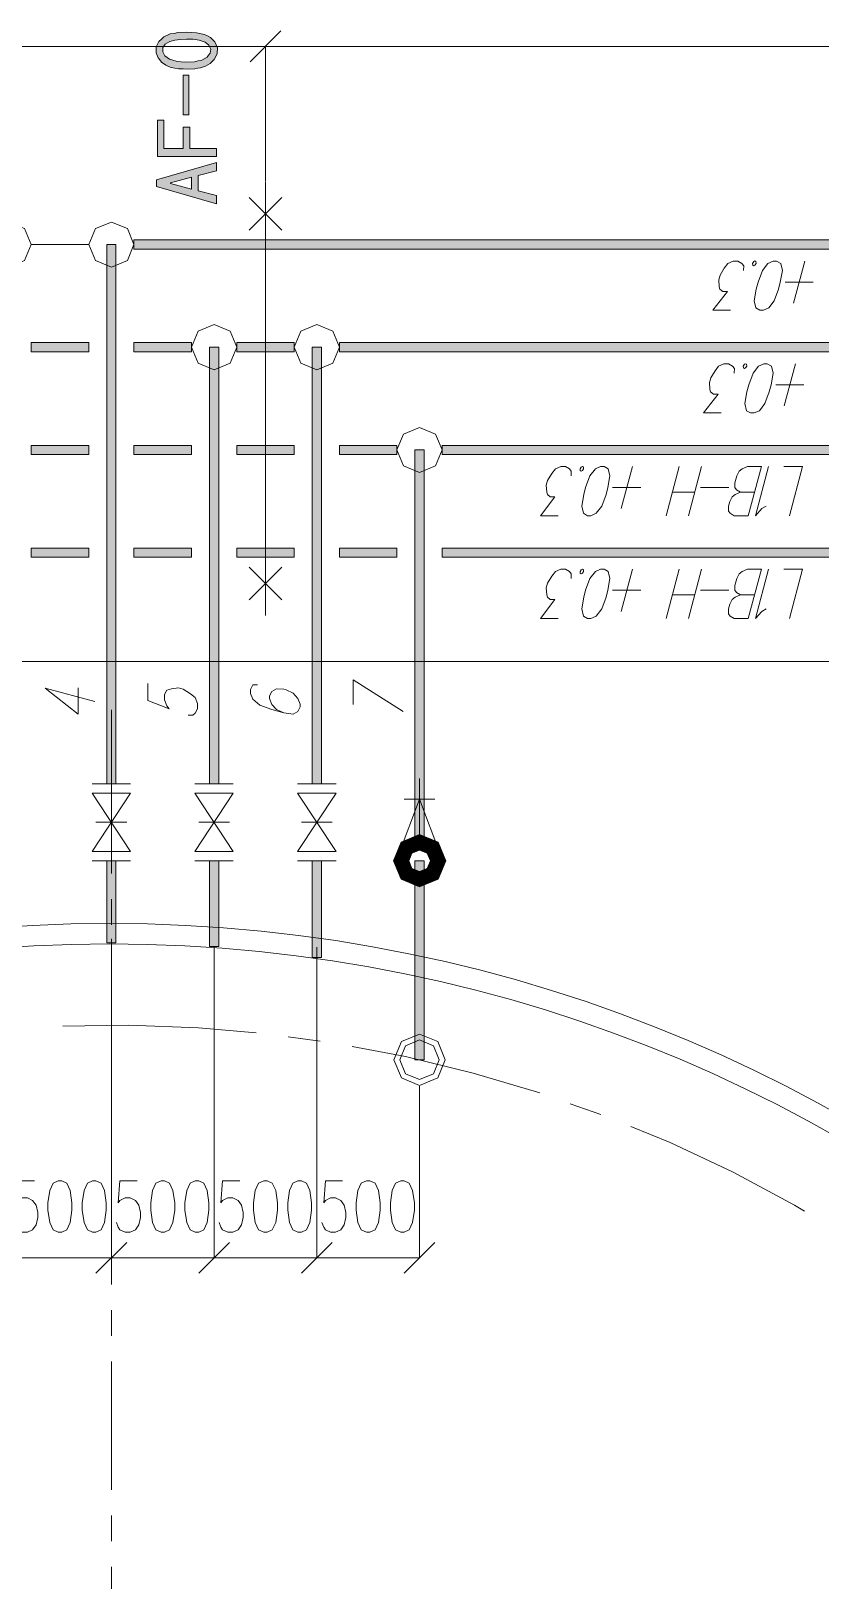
# Model space of a CAD drawing. Header units: millimetres. Extents: x 261 to 114907, y 32 to 1998430.
# Drawn here: x 45198 to 49039, y 1952349 to 1959892 of the extents above; entities that cross this region are included whole.
import ezdxf

# ---------------------------------------------------------------- set-up
doc = ezdxf.new("R2010")
doc.units = ezdxf.units.MM

msp = doc.modelspace()

# ---------------------------------------------------------------- hatches: boundary and pattern name
h = msp.add_hatch(color=0)
h.paths.add_polyline_path([(45938.6, 1959707.5), (45916.6, 1959708.4), (45880.8, 1959714.4), (45867.9, 1959720), (45855, 1959725.6), (45833.4, 1959741.1), (45824.8, 1959751.1), (45816.6, 1959761.4), (45808, 1959786), (45808, 1959801), (45808, 1959815.7), (45820.5, 1959841.5), (45832.6, 1959852.3), (45844.6, 1959863.1), (45875.7, 1959877.7), (45894.2, 1959880.8), (45912.7, 1959884.2), (45955.4, 1959886.4), (45979.1, 1959885.1), (46003.2, 1959883.8), (46042.4, 1959875.6), (46057.5, 1959868.3), (46072.6, 1959861.4), (46093.7, 1959839.8), (46099.7, 1959825.2), (46105.8, 1959811), (46104.5, 1959782.5), (46097.2, 1959767.9), (46089.8, 1959753.6), (46070.9, 1959733.4), (46059.2, 1959727.8), (46047.6, 1959721.8), (46022.6, 1959713.1), (46009.7, 1959710.5), (45996.3, 1959708.4), (45961, 1959706.7)])
h.paths.add_polyline_path([(45928.7, 1959742.9), (45951.9, 1959740.3), (45993.3, 1959742), (46011.4, 1959746.3), (46029.5, 1959750.2), (46054.9, 1959764.4), (46062.7, 1959773.9), (46070.4, 1959783.8), (46073, 1959803.6), (46068.7, 1959813.5), (46064, 1959823.4), (46045.4, 1959838.5), (46031.7, 1959842.8), (46017.4, 1959847.6), (45987.3, 1959852.3), (45970.9, 1959852.3), (45954.5, 1959852.3), (45924.4, 1959851), (45911, 1959849.7), (45897.6, 1959848.4), (45873.1, 1959841.1), (45861.9, 1959834.7), (45851.1, 1959828.2), (45839.9, 1959811.4), (45839.5, 1959801), (45839, 1959790.3), (45849.4, 1959771.7), (45860.6, 1959764), (45871.4, 1959755.8), (45905.4, 1959745.5)])
h = msp.add_hatch(color=0)
h.dxf.hatch_style = 2
h.paths.add_polyline_path([(45966.6, 1959676.9), (45966.6, 1959484.7), (45939.4, 1959484.7), (45939.4, 1959676.9)])
h = msp.add_hatch(color=0)
h.dxf.hatch_style = 2
h.paths.add_polyline_path([(45845.1, 1959458), (45845.1, 1959319.7), (45939.4, 1959319.7), (45939.4, 1959424), (45971.8, 1959424), (45971.8, 1959319.7), (46101.5, 1959319.7), (46101.5, 1959280.9), (45813.2, 1959280.9), (45813.2, 1959458)])
h = msp.add_hatch(color=0)
h.paths.add_polyline_path([(46101.5, 1959252.1), (46101.5, 1959212), (46012.3, 1959188.3), (46012.3, 1959114.2), (46101.5, 1959090.5), (46101.5, 1959050), (45809.7, 1959134.4), (45809.7, 1959168)])
h.paths.add_polyline_path([(45979.9, 1959179.7), (45877.4, 1959152.9), (45877.4, 1959149.5), (45979.9, 1959122.3)])
h = msp.add_hatch(color=0)
h.dxf.hatch_style = 2
h.paths.add_polyline_path([(45699, 1958829.8), (45699, 1958874.6), (52878.9, 1958874.6), (52878.9, 1958829.8)])
h = msp.add_hatch(color=0)
h.dxf.hatch_style = 2
h.paths.add_polyline_path([(45611.5, 1956226.6), (45566.7, 1956226.6), (45566.7, 1958852.2), (45611.5, 1958852.2)])
h = msp.add_hatch(color=0)
h.dxf.hatch_style = 2
h.paths.add_polyline_path([(45199.1, 1958329.5), (45199.1, 1958374.7), (45479.2, 1958374.7), (45479.2, 1958329.5)])
h = msp.add_hatch(color=0)
h.dxf.hatch_style = 2
h.paths.add_polyline_path([(45699, 1958329.5), (45699, 1958374.7), (45979.1, 1958374.7), (45979.1, 1958329.5)])
h = msp.add_hatch(color=0)
h.dxf.hatch_style = 2
h.paths.add_polyline_path([(46111.8, 1956226.6), (46066.6, 1956226.6), (46066.6, 1958351.9), (46111.8, 1958351.9)])
h = msp.add_hatch(color=0)
h.dxf.hatch_style = 2
h.paths.add_polyline_path([(46199.3, 1958329.5), (46199.3, 1958374.7), (46479.4, 1958374.7), (46479.4, 1958329.5)])
h = msp.add_hatch(color=0)
h.dxf.hatch_style = 2
h.paths.add_polyline_path([(46611.7, 1956226.6), (46566.9, 1956226.6), (46566.9, 1958351.9), (46611.7, 1958351.9)])
h = msp.add_hatch(color=0)
h.dxf.hatch_style = 2
h.paths.add_polyline_path([(46699.6, 1958329.5), (46699.6, 1958374.7), (51878.8, 1958374.7), (51878.8, 1958329.5)])
h = msp.add_hatch(color=0)
h.dxf.hatch_style = 2
h.paths.add_polyline_path([(45199.1, 1957829.6), (45199.1, 1957874.4), (45479.2, 1957874.4), (45479.2, 1957829.6)])
h = msp.add_hatch(color=0)
h.dxf.hatch_style = 2
h.paths.add_polyline_path([(45699, 1957829.6), (45699, 1957874.4), (45979.1, 1957874.4), (45979.1, 1957829.6)])
h = msp.add_hatch(color=0)
h.dxf.hatch_style = 2
h.paths.add_polyline_path([(46199.3, 1957829.6), (46199.3, 1957874.4), (46479.4, 1957874.4), (46479.4, 1957829.6)])
h = msp.add_hatch(color=0)
h.dxf.hatch_style = 2
h.paths.add_polyline_path([(46699.6, 1957829.6), (46699.6, 1957874.4), (46979.2, 1957874.4), (46979.2, 1957829.6)])
h = msp.add_hatch(color=0)
h.dxf.hatch_style = 2
h.paths.add_polyline_path([(47112, 1955926.7), (47067.2, 1955926.7), (47067.2, 1957852), (47112, 1957852)])
h = msp.add_hatch(color=0)
h.dxf.hatch_style = 2
h.paths.add_polyline_path([(47199.4, 1957829.6), (47199.4, 1957874.4), (51878.8, 1957874.4), (51878.8, 1957829.6)])
h = msp.add_hatch(color=0)
h.dxf.hatch_style = 2
h.paths.add_polyline_path([(45199.1, 1957329.3), (45199.1, 1957374.1), (45479.2, 1957374.1), (45479.2, 1957329.3)])
h = msp.add_hatch(color=0)
h.dxf.hatch_style = 2
h.paths.add_polyline_path([(45699, 1957329.3), (45699, 1957374.1), (45979.1, 1957374.1), (45979.1, 1957329.3)])
h = msp.add_hatch(color=0)
h.dxf.hatch_style = 2
h.paths.add_polyline_path([(46199.3, 1957329.3), (46199.3, 1957374.1), (46479.4, 1957374.1), (46479.4, 1957329.3)])
h = msp.add_hatch(color=0)
h.dxf.hatch_style = 2
h.paths.add_polyline_path([(46699.6, 1957329.3), (46699.6, 1957374.1), (46979.2, 1957374.1), (46979.2, 1957329.3)])
h = msp.add_hatch(color=0)
h.dxf.hatch_style = 2
h.paths.add_polyline_path([(47199.4, 1957329.3), (47199.4, 1957374.1), (51878.8, 1957374.1), (51878.8, 1957329.3)])
h = msp.add_hatch(color=0)
h.dxf.hatch_style = 2
h.paths.add_polyline_path([(46999.5, 1955941.7), (46962, 1955851.3), (47006.8, 1955851.3), (47031, 1955909.9)])
h = msp.add_hatch(color=0)
h.dxf.hatch_style = 2
h.paths.add_polyline_path([(47020.6, 1955920.2), (46991.7, 1955851.3), (47037, 1955851.3), (47052.5, 1955888.7)])
h = msp.add_hatch(color=0)
h.dxf.hatch_style = 2
h.paths.add_polyline_path([(47089.6, 1955978.8), (46999.5, 1955941.7), (47031, 1955909.9), (47089.6, 1955934)])
h = msp.add_hatch(color=0)
h.dxf.hatch_style = 2
h.paths.add_polyline_path([(47089.6, 1955949.1), (47020.6, 1955920.2), (47052.5, 1955888.7), (47089.6, 1955903.8)])
h = msp.add_hatch(color=0)
h.dxf.hatch_style = 2
h.paths.add_polyline_path([(47179.6, 1955941.7), (47089.6, 1955978.8), (47089.6, 1955934), (47147.7, 1955909.9)])
h = msp.add_hatch(color=0)
h.dxf.hatch_style = 2
h.paths.add_polyline_path([(47158.5, 1955920.2), (47089.6, 1955949.1), (47089.6, 1955903.8), (47126.6, 1955888.7)])
h = msp.add_hatch(color=0)
h.dxf.hatch_style = 2
h.paths.add_polyline_path([(47186.9, 1955851.3), (47158.5, 1955920.2), (47126.6, 1955888.7), (47142.1, 1955851.3)])
h = msp.add_hatch(color=0)
h.dxf.hatch_style = 2
h.paths.add_polyline_path([(47217.1, 1955851.3), (47179.6, 1955941.7), (47147.7, 1955909.9), (47171.9, 1955851.3)])
h = msp.add_hatch(color=0)
h.dxf.hatch_style = 2
h.paths.add_polyline_path([(45611.5, 1955451.4), (45566.7, 1955451.4), (45566.7, 1955851.3), (45611.5, 1955851.3)])
h = msp.add_hatch(color=0)
h.dxf.hatch_style = 2
h.paths.add_polyline_path([(46111.8, 1955433.7), (46066.6, 1955433.7), (46066.6, 1955851.3), (46111.8, 1955851.3)])
h = msp.add_hatch(color=0)
h.dxf.hatch_style = 2
h.paths.add_polyline_path([(46611.7, 1955381.1), (46566.9, 1955381.1), (46566.9, 1955851.3), (46611.7, 1955851.3)])
h = msp.add_hatch(color=0)
h.dxf.hatch_style = 2
h.paths.add_polyline_path([(46962, 1955851.3), (46999.5, 1955761.2), (47031, 1955793.1), (47006.8, 1955851.3)])
h = msp.add_hatch(color=0)
h.dxf.hatch_style = 2
h.paths.add_polyline_path([(46991.7, 1955851.3), (47020.6, 1955782.3), (47052.5, 1955814.2), (47037, 1955851.3)])
h = msp.add_hatch(color=0)
h.dxf.hatch_style = 2
h.paths.add_polyline_path([(47112, 1954882.5), (47067.2, 1954882.5), (47067.2, 1955851.3), (47112, 1955851.3)])
h = msp.add_hatch(color=0)
h.dxf.hatch_style = 2
h.paths.add_polyline_path([(47158.5, 1955782.3), (47186.9, 1955851.3), (47142.1, 1955851.3), (47126.6, 1955814.2)])
h = msp.add_hatch(color=0)
h.dxf.hatch_style = 2
h.paths.add_polyline_path([(47179.6, 1955761.2), (47217.1, 1955851.3), (47171.9, 1955851.3), (47147.7, 1955793.1)])
h = msp.add_hatch(color=0)
h.dxf.hatch_style = 2
h.paths.add_polyline_path([(46999.5, 1955761.2), (47089.6, 1955723.7), (47089.6, 1955768.9), (47031, 1955793.1)])
h = msp.add_hatch(color=0)
h.dxf.hatch_style = 2
h.paths.add_polyline_path([(47020.6, 1955782.3), (47089.6, 1955753.9), (47089.6, 1955799.1), (47052.5, 1955814.2)])
h = msp.add_hatch(color=0)
h.dxf.hatch_style = 2
h.paths.add_polyline_path([(47089.6, 1955753.9), (47158.5, 1955782.3), (47126.6, 1955814.2), (47089.6, 1955799.1)])
h = msp.add_hatch(color=0)
h.dxf.hatch_style = 2
h.paths.add_polyline_path([(47089.6, 1955723.7), (47179.6, 1955761.2), (47147.7, 1955793.1), (47089.6, 1955768.9)])

# ---------------------------------------------------------------- linework, layer by layer
at = {"color": 0, "lineweight": 0}
for points in [[(45938.6, 1959707.5), (45916.6, 1959708.4), (45880.8, 1959714.4), (45867.9, 1959720), (45855, 1959725.6), (45833.4, 1959741.1), (45824.8, 1959751.1), (45816.6, 1959761.4), (45808, 1959786), (45808, 1959801), (45808, 1959815.7), (45820.5, 1959841.5), (45832.6, 1959852.3), (45844.6, 1959863.1), (45875.7, 1959877.7), (45894.2, 1959880.8), (45912.7, 1959884.2), (45955.4, 1959886.4), (45979.1, 1959885.1), (46003.2, 1959883.8), (46042.4, 1959875.6), (46057.5, 1959868.3), (46072.6, 1959861.4), (46093.7, 1959839.8), (46099.7, 1959825.2), (46105.8, 1959811), (46104.5, 1959782.5), (46097.2, 1959767.9), (46089.8, 1959753.6), (46070.9, 1959733.4), (46059.2, 1959727.8), (46047.6, 1959721.8), (46022.6, 1959713.1), (46009.7, 1959710.5), (45996.3, 1959708.4), (45961, 1959706.7)], [(45928.7, 1959742.9), (45951.9, 1959740.3), (45993.3, 1959742), (46011.4, 1959746.3), (46029.5, 1959750.2), (46054.9, 1959764.4), (46062.7, 1959773.9), (46070.4, 1959783.8), (46073, 1959803.6), (46068.7, 1959813.5), (46064, 1959823.4), (46045.4, 1959838.5), (46031.7, 1959842.8), (46017.4, 1959847.6), (45987.3, 1959852.3), (45970.9, 1959852.3), (45954.5, 1959852.3), (45924.4, 1959851), (45911, 1959849.7), (45897.6, 1959848.4), (45873.1, 1959841.1), (45861.9, 1959834.7), (45851.1, 1959828.2), (45839.9, 1959811.4), (45839.5, 1959801), (45839, 1959790.3), (45849.4, 1959771.7), (45860.6, 1959764), (45871.4, 1959755.8), (45905.4, 1959745.5)], [(45966.6, 1959676.9), (45966.6, 1959484.7), (45939.4, 1959484.7), (45939.4, 1959676.9)], [(45845.1, 1959458), (45845.1, 1959319.7), (45939.4, 1959319.7), (45939.4, 1959424), (45971.8, 1959424), (45971.8, 1959319.7), (46101.5, 1959319.7), (46101.5, 1959280.9), (45813.2, 1959280.9), (45813.2, 1959458)], [(46101.5, 1959252.1), (46101.5, 1959212), (46012.3, 1959188.3), (46012.3, 1959114.2), (46101.5, 1959090.5), (46101.5, 1959050), (45809.7, 1959134.4), (45809.7, 1959168)], [(45979.9, 1959179.7), (45877.4, 1959152.9), (45877.4, 1959149.5), (45979.9, 1959122.3)], [(44978.9, 1958852.2), (45011.2, 1958929.7), (45088.8, 1958962), (45166.8, 1958929.7), (45199.1, 1958852.2), (45166.8, 1958774.2), (45088.8, 1958742.3), (45011.2, 1958774.2)], [(45479.2, 1958852.2), (45511.1, 1958929.7), (45589.1, 1958962), (45667.1, 1958929.7), (45699, 1958852.2), (45667.1, 1958774.2), (45589.1, 1958742.3), (45511.1, 1958774.2)], [(45699, 1958829.8), (45699, 1958874.6), (52878.9, 1958874.6), (52878.9, 1958829.8)], [(45611.5, 1956226.6), (45566.7, 1956226.6), (45566.7, 1958852.2), (45611.5, 1958852.2)], [(48727.9, 1958760.8), (48726.6, 1958769), (48722.3, 1958772.4), (48716.3, 1958769), (48710.7, 1958760.8), (48711.5, 1958752.2), (48715.8, 1958749.2), (48721.9, 1958752.2)], [(48846, 1958669), (48836.9, 1958635), (48815.8, 1958577.7), (48789.5, 1958543.6), (48763.7, 1958532), (48746.4, 1958532), (48726.6, 1958543.6), (48718.9, 1958577.7), (48728.3, 1958635), (48737.4, 1958669), (48758.5, 1958726.3), (48784.8, 1958760.8), (48810.6, 1958772), (48827.9, 1958772), (48847.7, 1958760.8), (48855.9, 1958726.3)], [(45979.1, 1958351.9), (46011.4, 1958429.9), (46089.4, 1958462.2), (46167, 1958429.9), (46199.3, 1958351.9), (46167, 1958274.3), (46089.4, 1958242), (46011.4, 1958274.3)], [(46479.4, 1958351.9), (46511.7, 1958429.9), (46589.3, 1958462.2), (46667.3, 1958429.9), (46699.6, 1958351.9), (46667.3, 1958274.3), (46589.3, 1958242), (46511.7, 1958274.3)], [(45199.1, 1958329.5), (45199.1, 1958374.7), (45479.2, 1958374.7), (45479.2, 1958329.5)], [(45699, 1958329.5), (45699, 1958374.7), (45979.1, 1958374.7), (45979.1, 1958329.5)], [(46111.8, 1956226.6), (46066.6, 1956226.6), (46066.6, 1958351.9), (46111.8, 1958351.9)], [(46199.3, 1958329.5), (46199.3, 1958374.7), (46479.4, 1958374.7), (46479.4, 1958329.5)], [(46611.7, 1956226.6), (46566.9, 1956226.6), (46566.9, 1958351.9), (46611.7, 1958351.9)], [(46699.6, 1958329.5), (46699.6, 1958374.7), (51878.8, 1958374.7), (51878.8, 1958329.5)], [(48682.7, 1958260.5), (48681.4, 1958269.1), (48677.1, 1958272.1), (48671, 1958269.1), (48665.4, 1958260.5), (48666.3, 1958252.3), (48671, 1958248.9), (48677.1, 1958252.3)], [(48800.7, 1958169.2), (48791.7, 1958134.7), (48770.6, 1958077.8), (48744.3, 1958043.3), (48718.4, 1958032.1), (48701.2, 1958032.1), (48681.4, 1958043.3), (48673.6, 1958077.8), (48683.1, 1958134.7), (48692.1, 1958169.2), (48713.3, 1958226.5), (48739.5, 1958260.5), (48765.4, 1958272.1), (48782.6, 1958272.1), (48802.5, 1958260.5), (48810.6, 1958226.5)], [(46979.2, 1957852), (47011.6, 1957929.6), (47089.6, 1957961.9), (47167.1, 1957929.6), (47199.4, 1957852), (47167.1, 1957774), (47089.6, 1957741.7), (47011.6, 1957774)], [(45199.1, 1957829.6), (45199.1, 1957874.4), (45479.2, 1957874.4), (45479.2, 1957829.6)], [(45699, 1957829.6), (45699, 1957874.4), (45979.1, 1957874.4), (45979.1, 1957829.6)], [(46199.3, 1957829.6), (46199.3, 1957874.4), (46479.4, 1957874.4), (46479.4, 1957829.6)], [(46699.6, 1957829.6), (46699.6, 1957874.4), (46979.2, 1957874.4), (46979.2, 1957829.6)], [(47112, 1955926.7), (47067.2, 1955926.7), (47067.2, 1957852), (47112, 1957852)], [(47199.4, 1957829.6), (47199.4, 1957874.4), (51878.8, 1957874.4), (51878.8, 1957829.6)], [(47888.5, 1957760.6), (47887.2, 1957768.8), (47882.9, 1957771.8), (47876.8, 1957768.8), (47871.2, 1957760.6), (47872.1, 1957752), (47876.4, 1957749), (47882.4, 1957752)], [(48006.6, 1957668.9), (47997.5, 1957634.8), (47976.4, 1957577.5), (47950.1, 1957543.5), (47924.2, 1957531.8), (47907, 1957531.8), (47887.2, 1957543.5), (47879.4, 1957577.5), (47888.9, 1957634.8), (47898, 1957668.9), (47919.1, 1957726.2), (47945.4, 1957760.6), (47971.2, 1957771.8), (47988.5, 1957771.8), (48008.3, 1957760.6), (48016.5, 1957726.2)], [(45199.1, 1957329.3), (45199.1, 1957374.1), (45479.2, 1957374.1), (45479.2, 1957329.3)], [(45699, 1957329.3), (45699, 1957374.1), (45979.1, 1957374.1), (45979.1, 1957329.3)], [(46199.3, 1957329.3), (46199.3, 1957374.1), (46479.4, 1957374.1), (46479.4, 1957329.3)], [(46699.6, 1957329.3), (46699.6, 1957374.1), (46979.2, 1957374.1), (46979.2, 1957329.3)], [(47199.4, 1957329.3), (47199.4, 1957374.1), (51878.8, 1957374.1), (51878.8, 1957329.3)], [(47888.5, 1957260.4), (47887.2, 1957269), (47882.9, 1957272), (47876.8, 1957269), (47871.2, 1957260.4), (47872.1, 1957251.7), (47876.4, 1957248.7), (47882.4, 1957251.7)], [(48006.6, 1957169), (47997.5, 1957134.5), (47976.4, 1957077.6), (47950.1, 1957043.2), (47924.2, 1957031.5), (47907, 1957031.5), (47887.2, 1957043.2), (47879.4, 1957077.6), (47888.9, 1957134.5), (47898, 1957169), (47919.1, 1957225.9), (47945.4, 1957260.4), (47971.2, 1957271.6), (47988.5, 1957271.6), (48008.3, 1957260.4), (48016.5, 1957225.9)], [(46999.5, 1955941.7), (46962, 1955851.3), (47006.8, 1955851.3), (47031, 1955909.9)], [(47020.6, 1955920.2), (46991.7, 1955851.3), (47037, 1955851.3), (47052.5, 1955888.7)], [(47089.6, 1955978.8), (46999.5, 1955941.7), (47031, 1955909.9), (47089.6, 1955934)], [(47089.6, 1955949.1), (47020.6, 1955920.2), (47052.5, 1955888.7), (47089.6, 1955903.8)], [(47179.6, 1955941.7), (47089.6, 1955978.8), (47089.6, 1955934), (47147.7, 1955909.9)], [(47158.5, 1955920.2), (47089.6, 1955949.1), (47089.6, 1955903.8), (47126.6, 1955888.7)], [(47186.9, 1955851.3), (47158.5, 1955920.2), (47126.6, 1955888.7), (47142.1, 1955851.3)], [(47217.1, 1955851.3), (47179.6, 1955941.7), (47147.7, 1955909.9), (47171.9, 1955851.3)], [(45611.5, 1955451.4), (45566.7, 1955451.4), (45566.7, 1955851.3), (45611.5, 1955851.3)], [(46111.8, 1955433.7), (46066.6, 1955433.7), (46066.6, 1955851.3), (46111.8, 1955851.3)], [(46611.7, 1955381.1), (46566.9, 1955381.1), (46566.9, 1955851.3), (46611.7, 1955851.3)], [(46962, 1955851.3), (46999.5, 1955761.2), (47031, 1955793.1), (47006.8, 1955851.3)], [(46991.7, 1955851.3), (47020.6, 1955782.3), (47052.5, 1955814.2), (47037, 1955851.3)], [(47112, 1954882.5), (47067.2, 1954882.5), (47067.2, 1955851.3), (47112, 1955851.3)], [(47158.5, 1955782.3), (47186.9, 1955851.3), (47142.1, 1955851.3), (47126.6, 1955814.2)], [(47179.6, 1955761.2), (47217.1, 1955851.3), (47171.9, 1955851.3), (47147.7, 1955793.1)], [(46999.5, 1955761.2), (47089.6, 1955723.7), (47089.6, 1955768.9), (47031, 1955793.1)], [(47020.6, 1955782.3), (47089.6, 1955753.9), (47089.6, 1955799.1), (47052.5, 1955814.2)], [(47089.6, 1955753.9), (47158.5, 1955782.3), (47126.6, 1955814.2), (47089.6, 1955799.1)], [(47089.6, 1955723.7), (47179.6, 1955761.2), (47147.7, 1955793.1), (47089.6, 1955768.9)], [(46964.6, 1954882.5), (47001.2, 1954970.9), (47089.6, 1955007.5), (47177.9, 1954970.9), (47214.5, 1954882.5), (47177.9, 1954794.2), (47089.6, 1954757.6), (47001.2, 1954794.2)], [(46993, 1954882.5), (47021.5, 1954950.6), (47089.6, 1954978.6), (47157.6, 1954950.6), (47185.7, 1954882.5), (47157.6, 1954814.5), (47089.6, 1954786), (47021.5, 1954814.5)], [(45330.6, 1954292.6), (45305.6, 1954281), (45289.2, 1954245.2), (45280.6, 1954185.8), (45280.6, 1954150), (45289.2, 1954090.5), (45305.6, 1954054.8), (45330.6, 1954042.7), (45347.4, 1954042.7), (45372.4, 1954054.8), (45389.2, 1954090.5), (45397.3, 1954150), (45397.3, 1954185.8), (45389.2, 1954245.2), (45372.4, 1954281), (45347.4, 1954292.6)], [(45497.3, 1954292.6), (45472.3, 1954281), (45456, 1954245.2), (45447.3, 1954185.8), (45447.3, 1954150), (45456, 1954090.5), (45472.3, 1954054.8), (45497.3, 1954042.7), (45514.1, 1954042.7), (45539.1, 1954054.8), (45555.9, 1954090.5), (45564.1, 1954150), (45564.1, 1954185.8), (45555.9, 1954245.2), (45539.1, 1954281), (45514.1, 1954292.6)], [(45830.9, 1954292.6), (45805.9, 1954281), (45789.1, 1954245.2), (45780.9, 1954185.8), (45780.9, 1954150), (45789.1, 1954090.5), (45805.9, 1954054.8), (45830.9, 1954042.7), (45847.7, 1954042.7), (45872.7, 1954054.8), (45889, 1954090.5), (45897.6, 1954150), (45897.6, 1954185.8), (45889, 1954245.2), (45872.7, 1954281), (45847.7, 1954292.6)], [(45997.6, 1954292.6), (45972.6, 1954281), (45955.8, 1954245.2), (45947.6, 1954185.8), (45947.6, 1954150), (45955.8, 1954090.5), (45972.6, 1954054.8), (45997.6, 1954042.7), (46014.4, 1954042.7), (46039.4, 1954054.8), (46055.8, 1954090.5), (46064.4, 1954150), (46064.4, 1954185.8), (46055.8, 1954245.2), (46039.4, 1954281), (46014.4, 1954292.6)], [(46331.1, 1954292.6), (46306.2, 1954281), (46289.3, 1954245.2), (46281.2, 1954185.8), (46281.2, 1954150), (46289.3, 1954090.5), (46306.2, 1954054.8), (46331.1, 1954042.7), (46347.5, 1954042.7), (46372.5, 1954054.8), (46389.3, 1954090.5), (46397.5, 1954150), (46397.5, 1954185.8), (46389.3, 1954245.2), (46372.5, 1954281), (46347.5, 1954292.6)], [(46497.5, 1954292.6), (46472.5, 1954281), (46456.1, 1954245.2), (46447.5, 1954185.8), (46447.5, 1954150), (46456.1, 1954090.5), (46472.5, 1954054.8), (46497.5, 1954042.7), (46514.3, 1954042.7), (46539.3, 1954054.8), (46556.1, 1954090.5), (46564.3, 1954150), (46564.3, 1954185.8), (46556.1, 1954245.2), (46539.3, 1954281), (46514.3, 1954292.6)], [(46831, 1954292.6), (46806, 1954281), (46789.2, 1954245.2), (46781, 1954185.8), (46781, 1954150), (46789.2, 1954090.5), (46806, 1954054.8), (46831, 1954042.7), (46847.8, 1954042.7), (46872.8, 1954054.8), (46889.6, 1954090.5), (46897.8, 1954150), (46897.8, 1954185.8), (46889.6, 1954245.2), (46872.8, 1954281), (46847.8, 1954292.6)], [(46997.8, 1954292.6), (46972.8, 1954281), (46956, 1954245.2), (46947.8, 1954185.8), (46947.8, 1954150), (46956, 1954090.5), (46972.8, 1954054.8), (46997.8, 1954042.7), (47014.6, 1954042.7), (47039.6, 1954054.8), (47055.9, 1954090.5), (47064.6, 1954150), (47064.6, 1954185.8), (47055.9, 1954245.2), (47039.6, 1954281), (47014.6, 1954292.6)]]:
    msp.add_lwpolyline(points, close=True, dxfattribs=at)
for points in [[(46264.4, 1959742.4), (46414.3, 1959892.4)], [(46414.3, 1959892.4), (46264.4, 1959742.4)], [(39837.7, 1959817.4), (46339.3, 1959817.4)], [(46339.3, 1959161.6), (46339.3, 1959819.6)], [(46339.3, 1959161.6), (46339.3, 1959819.6)], [(46339.3, 1959817.4), (52841, 1959817.4)], [(46339.3, 1957046.2), (46339.3, 1959158.1)], [(46259.6, 1958922.4), (46419.1, 1959081.8)], [(46419.1, 1958922.4), (46259.6, 1959081.8)], [(45199.1, 1958852.2), (45479.2, 1958852.2)], [(48603.8, 1958532), (48518.1, 1958532), (48588.3, 1958623.3), (48565.5, 1958623.3), (48551.2, 1958635), (48548.6, 1958646.2), (48546.1, 1958680.7), (48552.5, 1958703.5), (48573.2, 1958738), (48590.4, 1958760.8), (48616.3, 1958772), (48639.1, 1958772), (48659, 1958760.8), (48667.6, 1958749.2), (48667.2, 1958726.3)], [(48910.2, 1958566.5), (48965.3, 1958772)], [(49006.3, 1958669), (48868.8, 1958669)], [(48558.6, 1958032.1), (48472.8, 1958032.1), (48543, 1958123.5), (48520.2, 1958123.5), (48506, 1958134.7), (48503.4, 1958146.3), (48501.2, 1958180.4), (48507.3, 1958203.2), (48528, 1958237.7), (48545.2, 1958260.5), (48571.1, 1958272.1), (48594.3, 1958272.1), (48613.7, 1958260.5), (48622.3, 1958249.3), (48621.9, 1958226.5)], [(48864.9, 1958066.2), (48920.1, 1958272.1)], [(48961, 1958169.2), (48823.6, 1958169.2)], [(47764.4, 1957531.8), (47678.6, 1957531.8), (47748.9, 1957623.2), (47726, 1957623.2), (47711.8, 1957634.8), (47709.2, 1957646), (47706.6, 1957680.5), (47713.1, 1957703.3), (47733.8, 1957737.4), (47751, 1957760.6), (47776.9, 1957771.8), (47799.7, 1957771.8), (47819.5, 1957760.6), (47828.2, 1957749), (47827.7, 1957726.2)], [(48070.8, 1957566.3), (48125.9, 1957771.8)], [(48290.1, 1957531.8), (48354.3, 1957771.8)], [(48462.9, 1957771.8), (48398.7, 1957531.8)], [(48754.6, 1957771.8), (48690, 1957531.8), (48621.5, 1957531.8), (48601.7, 1957543.5), (48593.5, 1957554.7), (48593.9, 1957577.5), (48599.9, 1957600.3), (48611.6, 1957623.2), (48626.2, 1957634.8), (48652.1, 1957646), (48720.6, 1957646)], [(48652.1, 1957646), (48632.2, 1957657.7), (48624.1, 1957668.9), (48624.5, 1957691.7), (48633.5, 1957726.2), (48645.6, 1957749), (48659.8, 1957760.6), (48685.7, 1957771.8), (48754.6, 1957771.8)], [(48776.6, 1957577.5), (48756.4, 1957566.3), (48724.5, 1957531.8), (48788.7, 1957771.8)], [(48890.4, 1957531.8), (48954.6, 1957771.8), (48863.2, 1957771.8)], [(48166.9, 1957668.9), (48029.4, 1957668.9)], [(48595.6, 1957668.9), (48458.2, 1957668.9)], [(48429.3, 1957646), (48320.7, 1957646)], [(46259.6, 1957281.5), (46419.1, 1957122)], [(46419.1, 1957281.5), (46259.6, 1957122)], [(47764.4, 1957031.5), (47678.6, 1957031.5), (47748.9, 1957123.3), (47726, 1957123.3), (47711.8, 1957134.5), (47709.2, 1957146.2), (47706.6, 1957180.2), (47713.1, 1957203), (47733.8, 1957237.5), (47751, 1957260.4), (47776.9, 1957271.6), (47799.7, 1957271.6), (47819.5, 1957260.4), (47828.2, 1957248.7), (47827.7, 1957225.9)], [(48070.8, 1957066), (48125.9, 1957271.6)], [(48290.1, 1957031.5), (48354.3, 1957271.6)], [(48462.9, 1957271.6), (48398.7, 1957031.5)], [(48754.6, 1957271.6), (48690, 1957031.5), (48621.5, 1957031.5), (48601.7, 1957043.2), (48593.5, 1957054.4), (48593.9, 1957077.6), (48599.9, 1957100.5), (48611.6, 1957123.3), (48626.2, 1957134.5), (48652.1, 1957146.2), (48720.6, 1957146.2)], [(48652.1, 1957146.2), (48632.2, 1957157.4), (48624.1, 1957169), (48624.5, 1957191.8), (48633.5, 1957225.9), (48645.6, 1957248.7), (48659.8, 1957260.4), (48685.7, 1957271.6), (48754.6, 1957271.6)], [(48776.6, 1957077.6), (48756.4, 1957066), (48724.5, 1957031.5), (48788.7, 1957271.6)], [(48890.4, 1957031.5), (48954.6, 1957271.6), (48863.2, 1957271.6)], [(48166.9, 1957169), (48029.4, 1957169)], [(48429.3, 1957146.2), (48320.7, 1957146.2)], [(48595.6, 1957169), (48458.2, 1957169)], [(43411.2, 1956821.7), (50178.4, 1956821.7)], [(45508.5, 1956626.9), (45266.3, 1956691.5), (45427.9, 1956566.1), (45427.9, 1956692.8)], [(45766.6, 1956713.9), (45766.6, 1956631.2), (45870.5, 1956591.1), (45858.9, 1956606.6), (45847.2, 1956635.1), (45847.2, 1956660.5), (45858.9, 1956682.9), (45881.7, 1956689.4), (45916.6, 1956692.8), (45939.4, 1956686.4), (45973.9, 1956664.4), (45997.2, 1956645.9), (46008.4, 1956617.4), (46008.4, 1956592), (45997.2, 1956569.6), (45985.6, 1956560.1), (45962.3, 1956560.1)], [(46428.1, 1956572.2), (46393.6, 1956588.1), (46370.4, 1956613.1), (46358.7, 1956641.6), (46358.7, 1956654), (46370.4, 1956676.5), (46393.6, 1956689.4), (46428.1, 1956686.4), (46439.7, 1956683.4), (46474.2, 1956667.8), (46497, 1956642.4), (46508.7, 1956614), (46508.7, 1956601.5), (46497, 1956579.1), (46474.2, 1956566.1), (46428.1, 1956572.2), (46370.4, 1956587.7), (46312.6, 1956609.7), (46278.1, 1956637.7), (46266.5, 1956666.1), (46266.5, 1956685.1), (46278.1, 1956707.5), (46301.4, 1956707.9)], [(46766.8, 1956612.3), (46766.8, 1956732.9), (47009, 1956579.1)], [(45589.1, 1955788.8), (45589.1, 1956586)], [(45495.2, 1956226.6), (45683, 1956226.6)], [(45995.5, 1956226.6), (46182.9, 1956226.6)], [(46495.8, 1956226.6), (46683.2, 1956226.6)], [(47089.6, 1955956.4), (47089.6, 1956251.6)], [(45495.2, 1956181.3), (45683, 1955896.5)], [(45683, 1956181.3), (45495.2, 1955896.5)], [(45495.2, 1956181.3), (45683, 1956181.3)], [(45995.5, 1956181.3), (46182.9, 1955896.5)], [(46182.9, 1956181.3), (45995.5, 1955896.5)], [(45995.5, 1956181.3), (46182.9, 1956181.3)], [(46495.8, 1956181.3), (46683.2, 1955896.5)], [(46683.2, 1956181.3), (46495.8, 1955896.5)], [(46495.8, 1956181.3), (46683.2, 1956181.3)], [(47089.6, 1956151.6), (46990.9, 1955888.3)], [(47014.6, 1956151.6), (47164.5, 1956151.6)], [(47089.6, 1956151.6), (47187.8, 1955888.3)], [(45664.1, 1956039.1), (45514.1, 1956039.1)], [(46164.4, 1956039.1), (46014.4, 1956039.1)], [(46664.2, 1956039.1), (46514.3, 1956039.1)], [(45495.2, 1955896.5), (45683, 1955896.5)], [(45495.2, 1955851.3), (45683, 1955851.3)], [(45995.5, 1955896.5), (46182.9, 1955896.5)], [(45995.5, 1955851.3), (46182.9, 1955851.3)], [(46495.8, 1955896.5), (46683.2, 1955896.5)], [(46495.8, 1955851.3), (46683.2, 1955851.3)], [(45589.1, 1955538.8), (45589.1, 1955663.8)], [(45589.1, 1955471.6), (45589.1, 1953915.6)], [(45589.1, 1955471.6), (45589.1, 1953915.6)], [(45589.1, 1954788.6), (45589.1, 1955413.9)], [(46089.4, 1955430.2), (46089.4, 1953915.6)], [(46089.4, 1955430.2), (46089.4, 1953915.6)], [(46589.3, 1955430.2), (46589.3, 1953915.6)], [(46589.3, 1955430.2), (46589.3, 1953915.6)], [(46294.9, 1955013.1), (46013.1, 1955038.1), (45674, 1955050.6), (45353.4, 1955046.7)], [(46606.1, 1954972.6), (46450.5, 1954994.2)], [(47675.6, 1954721), (47350.3, 1954817.5), (47020.6, 1954897.6), (46761.2, 1954947.2)], [(47089.6, 1954753.7), (47089.6, 1953915.6)], [(45589.1, 1954538.7), (45589.1, 1954663.6)], [(47971.6, 1954616.2), (47823.4, 1954668.4)], [(48964.5, 1954145.7), (48915.8, 1954175), (48616.3, 1954334.4), (48309.5, 1954478.8), (48117.7, 1954557.6)], [(45589.1, 1953788.4), (45589.1, 1954413.7)], [(45214.2, 1954292.6), (45130.6, 1954292.6), (45122.4, 1954185.8), (45130.6, 1954197.4), (45155.6, 1954209.5), (45180.6, 1954209.5), (45205.6, 1954197.4), (45222.4, 1954173.7), (45230.6, 1954137.9), (45230.6, 1954114.2), (45222.4, 1954078.5), (45205.6, 1954054.8), (45180.6, 1954042.7), (45155.6, 1954042.7), (45130.6, 1954054.8), (45122.4, 1954066.4), (45113.8, 1954090.5)], [(45714.1, 1954292.6), (45630.9, 1954292.6), (45622.3, 1954185.8), (45630.9, 1954197.4), (45655.9, 1954209.5), (45680.9, 1954209.5), (45705.9, 1954197.4), (45722.7, 1954173.7), (45730.9, 1954137.9), (45730.9, 1954114.2), (45722.7, 1954078.5), (45705.9, 1954054.8), (45680.9, 1954042.7), (45655.9, 1954042.7), (45630.9, 1954054.8), (45622.3, 1954066.4), (45614.1, 1954090.5)], [(46214.4, 1954292.6), (46130.8, 1954292.6), (46122.6, 1954185.8), (46130.8, 1954197.4), (46155.8, 1954209.5), (46180.8, 1954209.5), (46205.7, 1954197.4), (46222.6, 1954173.7), (46230.7, 1954137.9), (46230.7, 1954114.2), (46222.6, 1954078.5), (46205.7, 1954054.8), (46180.8, 1954042.7), (46155.8, 1954042.7), (46130.8, 1954054.8), (46122.6, 1954066.4), (46114.4, 1954090.5)], [(46714.2, 1954292.6), (46631.1, 1954292.6), (46622.9, 1954185.8), (46631.1, 1954197.4), (46656.1, 1954209.5), (46681.1, 1954209.5), (46706, 1954197.4), (46722.9, 1954173.7), (46731, 1954137.9), (46731, 1954114.2), (46722.9, 1954078.5), (46706, 1954054.8), (46681.1, 1954042.7), (46656.1, 1954042.7), (46631.1, 1954054.8), (46622.9, 1954066.4), (46614.3, 1954090.5)], [(45514.1, 1953842.7), (45664.1, 1953992.7)], [(45664.1, 1953992.7), (45514.1, 1953842.7)], [(46014.4, 1953842.7), (46164.4, 1953992.7)], [(46164.4, 1953992.7), (46014.4, 1953842.7)], [(46514.3, 1953842.7), (46664.2, 1953992.7)], [(46664.2, 1953992.7), (46514.3, 1953842.7)], [(47014.6, 1953842.7), (47164.5, 1953992.7)], [(45088.8, 1953917.7), (45589.1, 1953917.7)], [(45589.1, 1953917.7), (46089.4, 1953917.7)], [(46089.4, 1953917.7), (46589.3, 1953917.7)], [(46589.3, 1953917.7), (47089.6, 1953917.7)], [(45589.1, 1953538.5), (45589.1, 1953663.5)], [(45589.1, 1952788.3), (45589.1, 1953413.6)], [(45589.1, 1952538.4), (45589.1, 1952663.3)], [(45589.1, 1951788.1), (45589.1, 1952413)]]:
    msp.add_lwpolyline(points, dxfattribs=at)
for centre, major_axis, ratio in [((45578.5, 1948299.6), (0, 7246.5), 0.999227), ((45578.8, 1948299.6), (0, 7146.6), 0.999246)]:
    msp.add_ellipse(centre, major_axis=major_axis, ratio=ratio, start_param=0, end_param=6.283185, dxfattribs=at)

doc.saveas('drawing.dxf')
